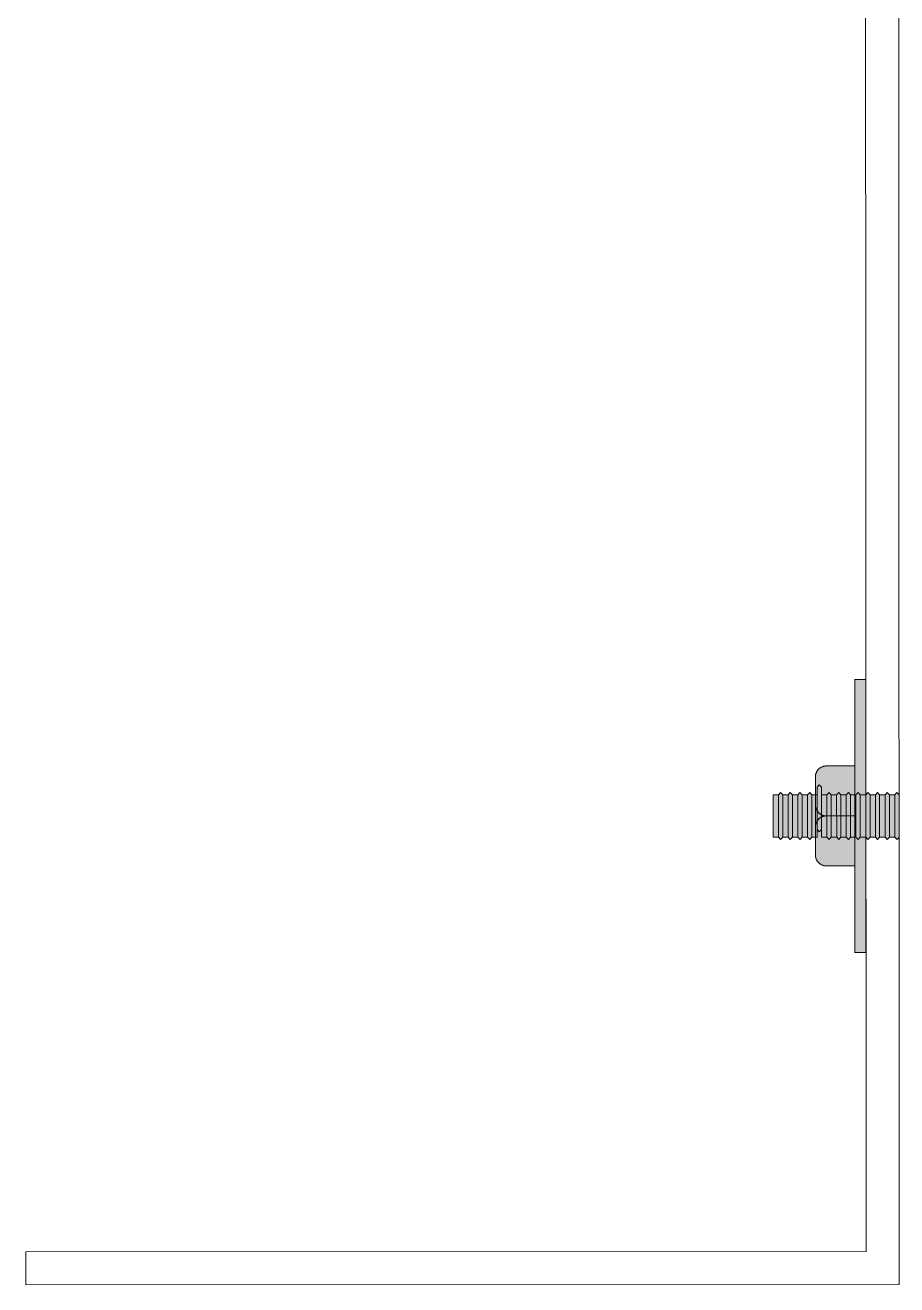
# Model space of a CAD drawing. Header units: metres. Extents: x 19 to 230, y -653 to -519.
# Drawn here: x 30.9788 to 31.0587, y -530.0137 to -529.8983 of the extents above; entities that cross this region are included whole.
import ezdxf

# ---------------------------------------------------------------- set-up
doc = ezdxf.new("R2010")
doc.units = ezdxf.units.M
doc.header["$LTSCALE"] = 0.0125
for name, color, linetype, lineweight in [('05Fenster', 171, 'Continuous', 15), ('Befestigung', 253, 'Continuous', 5), ('UProfil', 153, 'Continuous', 20)]:
    doc.layers.add(name, color=color, linetype=linetype, lineweight=lineweight)

# ---------------------------------------------------------------- blocks, each defined once
blk = doc.blocks.new('ElementFe seite')
at = {"layer": 'Befestigung', "linetype": 'Continuous', "lineweight": 0, "extrusion": (0, 0, -1)}
for points in [[(3.04, 169.55), (3.04, 144.52), (4.06, 144.52), (4.06, 169.55)], [(11.05, 158.99), (11.05, 155.09), (11.55, 155.09), (11.55, 158.99)], [(10.66, 158.99), (10.66, 155.09), (10.86, 154.88), (11.05, 155.09), (11.05, 158.99), (10.86, 159.19)], [(10.16, 158.99), (10.16, 155.09), (10.66, 155.09), (10.66, 158.99)], [(9.77, 158.99), (9.77, 155.09), (9.97, 154.88), (10.16, 155.09), (10.16, 158.99), (9.97, 159.19)], [(9.27, 158.99), (9.27, 155.09), (9.77, 155.09), (9.77, 158.99)], [(8.89, 158.99), (8.89, 155.09), (9.08, 154.88), (9.27, 155.09), (9.27, 158.99), (9.08, 159.19)], [(8.39, 158.99), (8.39, 155.09), (8.89, 155.09), (8.89, 158.99)], [(8, 158.99), (8, 155.09), (8.19, 154.88), (8.39, 155.09), (8.39, 158.99), (8.19, 159.19)], [(7.5, 158.99), (7.5, 155.09), (8, 155.09), (8, 158.99)], [(7.11, 158.29), (7.11, 154.39), (7.31, 154.19), (7.5, 154.39), (7.5, 158.29), (7.31, 158.49)], [(6.61, 158.99), (6.61, 155.09), (7.11, 155.09), (7.11, 158.99)], [(6.22, 158.99), (6.22, 155.09), (6.42, 154.88), (6.61, 155.09), (6.61, 158.99), (6.42, 159.19)], [(5.72, 158.99), (5.72, 155.09), (6.22, 155.09), (6.22, 158.99)], [(5.34, 158.99), (5.34, 155.09), (5.53, 154.88), (5.72, 155.09), (5.72, 158.99), (5.53, 159.19)], [(4.45, 158.99), (4.45, 155.09), (4.64, 154.88), (4.84, 155.09), (4.84, 158.99), (4.64, 159.19)], [(3.95, 158.99), (3.95, 155.09), (4.45, 155.09), (4.45, 158.99)], [(3.56, 158.99), (3.56, 155.09), (3.76, 154.88), (3.95, 155.09), (3.95, 158.99), (3.76, 159.19)], [(3.06, 158.99), (3.06, 155.09), (3.56, 155.09), (3.56, 158.99)], [(2.66, 158.99), (2.66, 155.09), (2.86, 154.88), (3.05, 155.09), (3.05, 158.99), (2.86, 159.19)], [(2.16, 158.99), (2.16, 155.09), (2.66, 155.09), (2.66, 158.99)], [(1.78, 158.99), (1.78, 155.09), (1.97, 154.88), (2.16, 155.09), (2.16, 158.99), (1.97, 159.19)], [(1.28, 158.99), (1.28, 155.09), (1.78, 155.09), (1.78, 158.99)], [(0.89, 158.99), (0.89, 155.09), (1.08, 154.88), (1.28, 155.09), (1.28, 158.99), (1.08, 159.19)], [(0.39, 158.99), (0.39, 155.09), (0.89, 155.09), (0.89, 158.99)], [(0, 158.99), (0, 155.09), (0.19, 154.88), (0.39, 155.09), (0.39, 158.99), (0.19, 159.19)], [(7.67, 158.04), (7.67, 158.01), (7.66, 157.99), (7.66, 157.97), (7.66, 157.95), (7.66, 157.92), (7.66, 157.9), (7.65, 157.88), (7.65, 157.85), (7.64, 157.83), (7.64, 157.81), (7.63, 157.78), (7.63, 157.76), (7.62, 157.74), (7.61, 157.71), (7.6, 157.69), (7.6, 157.67), (7.59, 157.64), (7.58, 157.62), (7.57, 157.6), (7.55, 157.58), (7.54, 157.55), (7.53, 157.53), (7.52, 157.51), (7.5, 157.49), (7.49, 157.47), (7.47, 157.45), (7.46, 157.43), (7.44, 157.4), (7.43, 157.39), (7.41, 157.37), (7.39, 157.35), (7.37, 157.33), (7.35, 157.31), (7.34, 157.29), (7.32, 157.28), (7.3, 157.26), (7.28, 157.24), (7.26, 157.23), (7.23, 157.21), (7.21, 157.2), (7.19, 157.18), (7.17, 157.17), (7.15, 157.16), (7.13, 157.15), (7.1, 157.14), (7.08, 157.12), (7.06, 157.11), (7.03, 157.11), (7.01, 157.1), (6.99, 157.09), (6.96, 157.08), (6.94, 157.07), (6.92, 157.07), (6.89, 157.06), (6.87, 157.06), (6.85, 157.05), (6.82, 157.05), (6.8, 157.04), (6.78, 157.04), (6.76, 157.04), (6.73, 157.04), (6.71, 157.04), (6.69, 157.04), (6.67, 157.04), (6.69, 157.04), (6.71, 157.03), (6.73, 157.03), (6.76, 157.03), (6.78, 157.03), (6.8, 157.03), (6.82, 157.02), (6.85, 157.02), (6.87, 157.01), (6.89, 157.01), (6.92, 157), (6.94, 157), (6.96, 156.99), (6.99, 156.98), (7.01, 156.97), (7.03, 156.97), (7.06, 156.96), (7.08, 156.95), (7.1, 156.93), (7.13, 156.92), (7.15, 156.91), (7.17, 156.9), (7.19, 156.89), (7.21, 156.87), (7.23, 156.86), (7.26, 156.84), (7.28, 156.83), (7.3, 156.81), (7.32, 156.8), (7.34, 156.78), (7.35, 156.76), (7.37, 156.74), (7.39, 156.72), (7.41, 156.7), (7.43, 156.69), (7.44, 156.67), (7.46, 156.65), (7.47, 156.62), (7.49, 156.6), (7.5, 156.58), (7.52, 156.56), (7.53, 156.54), (7.54, 156.52), (7.55, 156.49), (7.57, 156.47), (7.58, 156.45), (7.59, 156.43), (7.6, 156.4), (7.6, 156.38), (7.61, 156.36), (7.62, 156.33), (7.63, 156.31), (7.63, 156.29), (7.64, 156.26), (7.64, 156.24), (7.65, 156.22), (7.65, 156.19), (7.66, 156.17), (7.66, 156.15), (7.66, 156.13), (7.66, 156.1), (7.66, 156.08), (7.67, 156.06), (7.67, 156.04)]]:
    blk.add_hatch(color=256, dxfattribs=at).paths.add_polyline_path(points, flags=0)
at = {"layer": 'Befestigung', "linetype": 'Continuous', "lineweight": 0}
h = blk.add_hatch(color=256, dxfattribs=at)
h.paths.add_polyline_path([(-4.84, 158.99), (-5.34, 158.99), (-5.34, 157.04), (-4.84, 157.04)])
h.paths.add_polyline_path([(-7.11, 158.99), (-6.61, 158.99), (-6.42, 159.19), (-6.22, 158.99), (-5.72, 158.99), (-5.53, 159.19), (-5.34, 158.99), (-4.84, 158.99), (-4.64, 159.19), (-4.45, 158.99), (-4.06, 158.99), (-4.06, 161.62), (-6.67, 161.62), (-6.7, 161.62), (-6.73, 161.62), (-6.77, 161.62), (-6.8, 161.61), (-6.84, 161.61), (-6.87, 161.6), (-6.9, 161.59), (-6.94, 161.58), (-6.97, 161.57), (-7, 161.56), (-7.03, 161.55), (-7.06, 161.54), (-7.1, 161.52), (-7.13, 161.51), (-7.16, 161.49), (-7.19, 161.47), (-7.21, 161.46), (-7.24, 161.44), (-7.27, 161.42), (-7.3, 161.4), (-7.32, 161.37), (-7.35, 161.35), (-7.37, 161.33), (-7.4, 161.3), (-7.42, 161.28), (-7.44, 161.25), (-7.46, 161.22), (-7.48, 161.2), (-7.5, 161.17), (-7.52, 161.14), (-7.54, 161.11), (-7.55, 161.08), (-7.57, 161.05), (-7.58, 161.02), (-7.6, 160.99), (-7.61, 160.96), (-7.62, 160.92), (-7.63, 160.89), (-7.64, 160.86), (-7.65, 160.82), (-7.65, 160.79), (-7.66, 160.76), (-7.66, 160.72), (-7.66, 160.69), (-7.67, 160.65), (-7.67, 160.62), (-7.67, 158.99), (-7.5, 158.99), (-7.5, 158.29), (-7.31, 158.49), (-7.11, 158.29)])
blk.add_hatch(color=256, dxfattribs=at).paths.add_polyline_path([(-4.06, 157.04), (-6.67, 157.04), (-6.69, 157.04), (-6.71, 157.03), (-6.73, 157.03), (-6.76, 157.03), (-6.78, 157.03), (-6.8, 157.03), (-6.82, 157.02), (-6.85, 157.02), (-6.87, 157.01), (-6.89, 157.01), (-6.92, 157), (-6.94, 157), (-6.96, 156.99), (-6.99, 156.98), (-7.01, 156.97), (-7.03, 156.97), (-7.06, 156.96), (-7.08, 156.95), (-7.1, 156.93), (-7.13, 156.92), (-7.15, 156.91), (-7.17, 156.9), (-7.19, 156.89), (-7.21, 156.87), (-7.23, 156.86), (-7.26, 156.84), (-7.28, 156.83), (-7.3, 156.81), (-7.32, 156.8), (-7.34, 156.78), (-7.35, 156.76), (-7.37, 156.74), (-7.39, 156.72), (-7.41, 156.7), (-7.43, 156.69), (-7.44, 156.67), (-7.46, 156.65), (-7.47, 156.62), (-7.49, 156.6), (-7.5, 156.58), (-7.52, 156.56), (-7.53, 156.54), (-7.54, 156.52), (-7.55, 156.49), (-7.57, 156.47), (-7.58, 156.45), (-7.59, 156.43), (-7.6, 156.4), (-7.6, 156.38), (-7.61, 156.36), (-7.62, 156.33), (-7.63, 156.31), (-7.63, 156.29), (-7.64, 156.26), (-7.64, 156.24), (-7.65, 156.22), (-7.65, 156.19), (-7.66, 156.17), (-7.66, 156.15), (-7.66, 156.13), (-7.66, 156.1), (-7.66, 156.08), (-7.67, 156.06), (-7.67, 156.04), (-7.67, 153.45), (-7.67, 153.43), (-7.66, 153.41), (-7.66, 153.38), (-7.66, 153.36), (-7.66, 153.34), (-7.66, 153.31), (-7.65, 153.29), (-7.65, 153.27), (-7.64, 153.25), (-7.64, 153.22), (-7.63, 153.2), (-7.63, 153.18), (-7.62, 153.15), (-7.61, 153.13), (-7.6, 153.11), (-7.6, 153.08), (-7.59, 153.06), (-7.58, 153.04), (-7.57, 153.01), (-7.55, 152.99), (-7.54, 152.97), (-7.53, 152.95), (-7.52, 152.92), (-7.5, 152.9), (-7.49, 152.88), (-7.47, 152.86), (-7.46, 152.84), (-7.44, 152.82), (-7.43, 152.8), (-7.41, 152.78), (-7.39, 152.76), (-7.37, 152.74), (-7.35, 152.73), (-7.34, 152.71), (-7.32, 152.69), (-7.3, 152.67), (-7.28, 152.66), (-7.26, 152.64), (-7.23, 152.63), (-7.21, 152.61), (-7.19, 152.6), (-7.17, 152.59), (-7.15, 152.57), (-7.13, 152.56), (-7.1, 152.55), (-7.08, 152.54), (-7.06, 152.53), (-7.03, 152.52), (-7.01, 152.51), (-6.99, 152.5), (-6.96, 152.5), (-6.94, 152.49), (-6.92, 152.48), (-6.89, 152.48), (-6.87, 152.47), (-6.85, 152.47), (-6.82, 152.46), (-6.8, 152.46), (-6.78, 152.46), (-6.76, 152.45), (-6.73, 152.45), (-6.71, 152.45), (-6.69, 152.45), (-6.67, 152.45), (-4.06, 152.45)], flags=0)
at = {"layer": 'Befestigung', "linetype": 'Continuous', "lineweight": 5}
for points in [[(-3.04, 169.55), (-3.04, 144.52), (-4.06, 144.52), (-4.06, 169.55)], [(-11.05, 158.99), (-11.05, 155.09), (-11.55, 155.09), (-11.55, 158.99)], [(-10.66, 158.99), (-10.66, 155.09), (-10.86, 154.88), (-11.05, 155.09), (-11.05, 158.99), (-10.86, 159.19)], [(-10.16, 158.99), (-10.16, 155.09), (-10.66, 155.09), (-10.66, 158.99)], [(-9.77, 158.99), (-9.77, 155.09), (-9.97, 154.88), (-10.16, 155.09), (-10.16, 158.99), (-9.97, 159.19)], [(-9.27, 158.99), (-9.27, 155.09), (-9.77, 155.09), (-9.77, 158.99)], [(-8.89, 158.99), (-8.89, 155.09), (-9.08, 154.88), (-9.27, 155.09), (-9.27, 158.99), (-9.08, 159.19)], [(-8.39, 158.99), (-8.39, 155.09), (-8.89, 155.09), (-8.89, 158.99)], [(-8, 158.99), (-8, 155.09), (-8.19, 154.88), (-8.39, 155.09), (-8.39, 158.99), (-8.19, 159.19)], [(-7.5, 158.99), (-7.5, 155.09), (-8, 155.09), (-8, 158.99)], [(-7.11, 158.29), (-7.11, 154.39), (-7.31, 154.19), (-7.5, 154.39), (-7.5, 158.29), (-7.31, 158.49)], [(-6.61, 158.99), (-6.61, 155.09), (-7.11, 155.09), (-7.11, 158.99)], [(-6.22, 158.99), (-6.22, 155.09), (-6.42, 154.88), (-6.61, 155.09), (-6.61, 158.99), (-6.42, 159.19)], [(-5.72, 158.99), (-5.72, 155.09), (-6.22, 155.09), (-6.22, 158.99)], [(-5.34, 158.99), (-5.34, 155.09), (-5.53, 154.88), (-5.72, 155.09), (-5.72, 158.99), (-5.53, 159.19)], [(-4.84, 158.99), (-4.84, 155.09), (-5.34, 155.09), (-5.34, 158.99)], [(-4.45, 158.99), (-4.45, 155.09), (-4.64, 154.88), (-4.84, 155.09), (-4.84, 158.99), (-4.64, 159.19)], [(-3.95, 158.99), (-3.95, 155.09), (-4.45, 155.09), (-4.45, 158.99)], [(-3.56, 158.99), (-3.56, 155.09), (-3.76, 154.88), (-3.95, 155.09), (-3.95, 158.99), (-3.76, 159.19)], [(-3.06, 158.99), (-3.06, 155.09), (-3.56, 155.09), (-3.56, 158.99)], [(-2.66, 158.99), (-2.66, 155.09), (-2.86, 154.88), (-3.05, 155.09), (-3.05, 158.99), (-2.86, 159.19)], [(-2.16, 158.99), (-2.16, 155.09), (-2.66, 155.09), (-2.66, 158.99)], [(-1.78, 158.99), (-1.78, 155.09), (-1.97, 154.88), (-2.16, 155.09), (-2.16, 158.99), (-1.97, 159.19)], [(-1.28, 158.99), (-1.28, 155.09), (-1.78, 155.09), (-1.78, 158.99)], [(-0.89, 158.99), (-0.89, 155.09), (-1.08, 154.88), (-1.28, 155.09), (-1.28, 158.99), (-1.08, 159.19)], [(-0.39, 158.99), (-0.39, 155.09), (-0.89, 155.09), (-0.89, 158.99)], [(0, 158.99), (0, 155.09), (-0.19, 154.88), (-0.39, 155.09), (-0.39, 158.99), (-0.19, 159.19)]]:
    blk.add_lwpolyline(points, close=True, dxfattribs=at)
for points in [[(-6.67, 161.62), (-6.7, 161.62), (-6.73, 161.62), (-6.77, 161.62), (-6.8, 161.61), (-6.84, 161.61), (-6.87, 161.6), (-6.9, 161.59), (-6.94, 161.58), (-6.97, 161.57), (-7, 161.56), (-7.03, 161.55), (-7.06, 161.54), (-7.1, 161.52), (-7.13, 161.51), (-7.16, 161.49), (-7.19, 161.47), (-7.21, 161.46), (-7.24, 161.44), (-7.27, 161.42), (-7.3, 161.4), (-7.32, 161.37), (-7.35, 161.35), (-7.37, 161.33), (-7.4, 161.3), (-7.42, 161.28), (-7.44, 161.25), (-7.46, 161.22), (-7.48, 161.2), (-7.5, 161.17), (-7.52, 161.14), (-7.54, 161.11), (-7.55, 161.08), (-7.57, 161.05), (-7.58, 161.02), (-7.6, 160.99), (-7.61, 160.96), (-7.62, 160.92), (-7.63, 160.89), (-7.64, 160.86), (-7.65, 160.82), (-7.65, 160.79), (-7.66, 160.76), (-7.66, 160.72), (-7.66, 160.69), (-7.67, 160.65), (-7.67, 160.62)], [(-7.67, 160.62), (-7.67, 158.04)], [(-4.06, 161.62), (-6.67, 161.62)], [(-4.06, 157.04), (-4.06, 161.62)], [(-7.67, 156.04), (-7.67, 158.04)], [(-7.67, 158.04), (-7.67, 158), (-7.66, 157.97), (-7.66, 157.93), (-7.66, 157.9), (-7.65, 157.87), (-7.65, 157.83), (-7.64, 157.8), (-7.63, 157.77), (-7.62, 157.73), (-7.61, 157.7), (-7.6, 157.67), (-7.58, 157.64), (-7.57, 157.61), (-7.55, 157.58), (-7.54, 157.55), (-7.52, 157.52), (-7.5, 157.49), (-7.48, 157.46), (-7.46, 157.43), (-7.44, 157.4), (-7.42, 157.38), (-7.4, 157.35), (-7.37, 157.33), (-7.35, 157.3), (-7.32, 157.28), (-7.3, 157.26), (-7.27, 157.24), (-7.24, 157.22), (-7.21, 157.2), (-7.19, 157.18), (-7.16, 157.16), (-7.13, 157.15), (-7.1, 157.13), (-7.06, 157.12), (-7.03, 157.1), (-7, 157.09), (-6.97, 157.08), (-6.94, 157.07), (-6.9, 157.06), (-6.87, 157.06), (-6.84, 157.05), (-6.8, 157.04), (-6.77, 157.04), (-6.73, 157.04), (-6.7, 157.04), (-6.67, 157.04)], [(-7.67, 158.04), (-7.67, 158), (-7.66, 157.97), (-7.66, 157.93), (-7.66, 157.9), (-7.65, 157.87), (-7.65, 157.83), (-7.64, 157.8), (-7.63, 157.77), (-7.62, 157.73), (-7.61, 157.7), (-7.6, 157.67), (-7.58, 157.64), (-7.57, 157.61), (-7.55, 157.58), (-7.54, 157.55), (-7.52, 157.52), (-7.5, 157.49), (-7.48, 157.46), (-7.46, 157.43), (-7.44, 157.4), (-7.42, 157.38), (-7.4, 157.35), (-7.37, 157.33), (-7.35, 157.3), (-7.32, 157.28), (-7.3, 157.26), (-7.27, 157.24), (-7.24, 157.22), (-7.21, 157.2), (-7.19, 157.18), (-7.16, 157.16), (-7.13, 157.15), (-7.1, 157.13), (-7.06, 157.12), (-7.03, 157.1), (-7, 157.09), (-6.97, 157.08), (-6.94, 157.07), (-6.9, 157.06), (-6.87, 157.06), (-6.84, 157.05), (-6.8, 157.04), (-6.77, 157.04), (-6.73, 157.04), (-6.7, 157.04), (-6.67, 157.04)], [(-6.67, 157.04), (-6.7, 157.03), (-6.73, 157.03), (-6.77, 157.03), (-6.8, 157.03), (-6.84, 157.02), (-6.87, 157.01), (-6.9, 157.01), (-6.94, 157), (-6.97, 156.99), (-7, 156.98), (-7.03, 156.97), (-7.06, 156.95), (-7.1, 156.94), (-7.13, 156.92), (-7.16, 156.91), (-7.19, 156.89), (-7.21, 156.87), (-7.24, 156.85), (-7.27, 156.83), (-7.3, 156.81), (-7.32, 156.79), (-7.35, 156.77), (-7.37, 156.74), (-7.4, 156.72), (-7.42, 156.69), (-7.44, 156.67), (-7.46, 156.64), (-7.48, 156.61), (-7.5, 156.58), (-7.52, 156.55), (-7.54, 156.53), (-7.55, 156.5), (-7.57, 156.46), (-7.58, 156.43), (-7.6, 156.4), (-7.61, 156.37), (-7.62, 156.34), (-7.63, 156.31), (-7.64, 156.27), (-7.65, 156.24), (-7.65, 156.21), (-7.66, 156.17), (-7.66, 156.14), (-7.66, 156.1), (-7.67, 156.07), (-7.67, 156.04)], [(-6.67, 157.04), (-6.7, 157.03), (-6.73, 157.03), (-6.77, 157.03), (-6.8, 157.03), (-6.84, 157.02), (-6.87, 157.01), (-6.9, 157.01), (-6.94, 157), (-6.97, 156.99), (-7, 156.98), (-7.03, 156.97), (-7.06, 156.95), (-7.1, 156.94), (-7.13, 156.92), (-7.16, 156.91), (-7.19, 156.89), (-7.21, 156.87), (-7.24, 156.85), (-7.27, 156.83), (-7.3, 156.81), (-7.32, 156.79), (-7.35, 156.77), (-7.37, 156.74), (-7.4, 156.72), (-7.42, 156.69), (-7.44, 156.67), (-7.46, 156.64), (-7.48, 156.61), (-7.5, 156.58), (-7.52, 156.55), (-7.54, 156.53), (-7.55, 156.5), (-7.57, 156.46), (-7.58, 156.43), (-7.6, 156.4), (-7.61, 156.37), (-7.62, 156.34), (-7.63, 156.31), (-7.64, 156.27), (-7.65, 156.24), (-7.65, 156.21), (-7.66, 156.17), (-7.66, 156.14), (-7.66, 156.1), (-7.67, 156.07), (-7.67, 156.04)], [(-7.67, 156.04), (-7.67, 153.45)], [(-4.06, 157.04), (-6.67, 157.04)], [(-6.67, 157.04), (-4.06, 157.04)], [(-4.06, 152.45), (-4.06, 157.04)], [(-7.67, 153.45), (-7.67, 153.42), (-7.66, 153.38), (-7.66, 153.35), (-7.66, 153.31), (-7.65, 153.28), (-7.65, 153.25), (-7.64, 153.21), (-7.63, 153.18), (-7.62, 153.15), (-7.61, 153.12), (-7.6, 153.08), (-7.58, 153.05), (-7.57, 153.02), (-7.55, 152.99), (-7.54, 152.96), (-7.52, 152.93), (-7.5, 152.9), (-7.48, 152.87), (-7.46, 152.85), (-7.44, 152.82), (-7.42, 152.79), (-7.4, 152.77), (-7.37, 152.74), (-7.35, 152.72), (-7.32, 152.7), (-7.3, 152.67), (-7.27, 152.65), (-7.24, 152.63), (-7.21, 152.61), (-7.19, 152.6), (-7.16, 152.58), (-7.13, 152.56), (-7.1, 152.55), (-7.06, 152.53), (-7.03, 152.52), (-7, 152.51), (-6.97, 152.5), (-6.94, 152.49), (-6.9, 152.48), (-6.87, 152.47), (-6.84, 152.46), (-6.8, 152.46), (-6.77, 152.46), (-6.73, 152.45), (-6.7, 152.45), (-6.67, 152.45)], [(-6.67, 152.45), (-4.06, 152.45)]]:
    blk.add_lwpolyline(points, dxfattribs=at)
at = {"layer": 'UProfil'}
blk.add_lwpolyline([(-80.04, 200), (-80.04, 196.97), (-3.04, 196.97), (-3.04, 3.03), (-80.04, 3.03), (-80.04, 0), (0, 0), (0, 200)], close=True, dxfattribs=at)

msp = doc.modelspace()

# ---------------------------------------------------------------- block references
at = {"layer": '05Fenster', "xscale": -0.001, "yscale": 0.0009999999999999998, "zscale": 0.001, "rotation": 180.0199990807646}
msp.add_blockref('ElementFe seite', (31.05881, -529.81372), dxfattribs=at)

doc.saveas('drawing.dxf')
